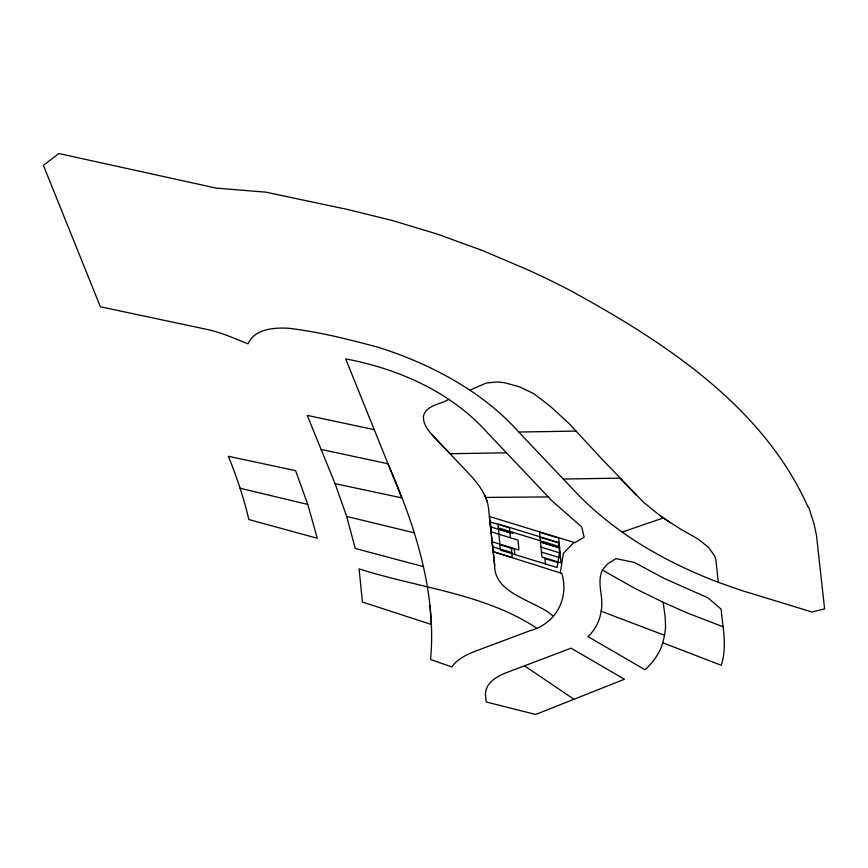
<?xml version="1.0" encoding="UTF-8"?>
<svg xmlns="http://www.w3.org/2000/svg" width="868" height="868" viewBox="0 0 868 868"><rect width="100%" height="100%" fill="white"/><g stroke="black" fill="none" stroke-linecap="round" stroke-linejoin="round"><path stroke-width="1.3" d="M664.595 635.3L665.55 627.239L665.159 616.974L663.195 602.294L635.083 588.493L602.425 570.092L607.101 564.265L615.879 558.612L634.432 562.442L663.879 578.283L707.952 597.813L721.113 609.141C722.805 627.705 727.308 647.051 721.221 665.289L662.74 642.754L664.595 635.3L601.101 611.213C604.269 597.672 596.175 583.079 602.425 570.092M560.305 572.902L563.354 553.35L574.03 542.424M601.101 611.213C599.777 620.826 595.209 630.092 587.918 636.559L645.065 669.77C652.996 662.382 659.843 653.333 662.74 642.754M374.227 429.671L307.229 415.371L335.059 483.639L401.765 497.885L345.681 358.885C398.813 368.933 451.523 392.206 487.914 433.273L552.319 501.172L581.668 526.909L584.142 537.238L574.866 542.674L489.389 516.46L493.176 551.69L561.846 573.39C569.397 599.115 555.346 624.135 529.523 630.884L474.655 651.456C466.138 654.863 457.111 659.116 451.902 666.982L430.571 659.485C436.734 591.585 414.774 525.173 388.007 463.772L321.106 449.44M469.859 390.22L486.243 383.016L497.603 381.942L504.482 382.723L519.292 386.759L533.636 393.573L550.236 406.267L569.191 423.66L601.947 459.107L643.535 502.268L660.722 516.178L680.729 529.198L698.122 539.05L708.689 547.534L714.831 556.204L715.926 560.175L718.324 582.32L740.892 590.273L811.981 611.983L824.6 608.88L816.462 535.187L813.967 523.632L808.672 507.086L808.01 506.945C762.831 405.866 664.085 341.84 570.298 290.498A392.184 172.537 23 0 0 526.909 269.406L482.272 250.451L436.995 233.969L391.663 220.309L346.907 209.34L265.814 192.164L216.251 188.117L58.861 153.538L43.4 165.365L100.373 306.773L210.089 330.079A81.136 35.697 23 0 1 230.714 336.871L248.02 343.815C254.628 328.766 274.104 327.518 288.393 328.234C318.176 331.739 347.536 339.084 376.495 346.82A165.343 72.738 23 0 1 435.649 370.462C466.637 385.956 495.595 406.029 518.717 432.025L578.793 495.4C617.647 534.829 666.895 562.703 718.324 582.32M448.854 399.323C440.651 404.488 426.253 404.911 423.497 416.076C422.835 423.421 427.577 429.758 432.21 434.955L470.272 475.132C478.713 484.333 486.688 495.031 488.445 507.737L494.673 565.394C494.066 594.656 537.683 601.112 553.415 616.399M622.182 532.084L663.315 517.957M518.717 432.025L576.048 431.092M506.456 452.814L450.004 453.725L432.21 434.955M563.289 479.049L620.045 478.127L636.222 495.14M484.724 495.292L485.548 497.429L548.283 496.919M240.045 488.228L307.793 504.449L317.265 538.279L248.812 519.52C243.832 497.885 236.704 476.836 228.371 456.275L295.587 470.64L307.793 504.449M335.059 483.639L346.679 516.449L414.47 532.865M423.4 566.62L355.262 548.478L346.679 516.449M540.048 537.238L559.166 543.097M498.341 527.885L559.09 546.514M498.438 528.938L512.88 533.364L512.782 532.312M559.187 547.567L543.455 542.75L543.357 541.686M490.887 526.963L509.993 532.822M540.514 542.185L559.621 548.044M540.97 547.133L560.077 552.992M541.426 552.081L560.544 557.94M499.903 544.768L514.355 549.194L514.854 554.565M557.885 562.54L544.93 558.569L545.429 563.94M492.72 546.742L511.827 552.612M510.449 537.769L509.538 527.874L490.42 522.015L491.342 531.91L518.033 540.091L518.956 549.986L492.264 541.806L493.176 551.69L512.283 557.549L511.371 547.665M723.077 626.761L687.185 612.949L663.195 602.294M536.457 627.987C483.443 593.202 418.17 587.951 359.092 568.844L362.401 602.023L431.331 624.472L429.986 605.647M524.565 665.865L573.932 699.272M660.722 516.178L670.421 522.829M485.548 497.429L487.198 501.671M493.176 551.69L494.673 565.394M559.578 551.69L557.104 567.52L500.402 550.138L497.972 523.903L558.721 542.533L559.578 551.69M486.319 689.181L485.407 693.706L486.189 701.952L535.632 714.462L624.45 679.243L571.046 648.19L505.393 673.036C497.657 676.291 489.292 680.762 486.319 689.181M558.699 538.149L539.592 532.29L541.892 557.017L560.999 562.876L558.699 538.149"/></g></svg>
